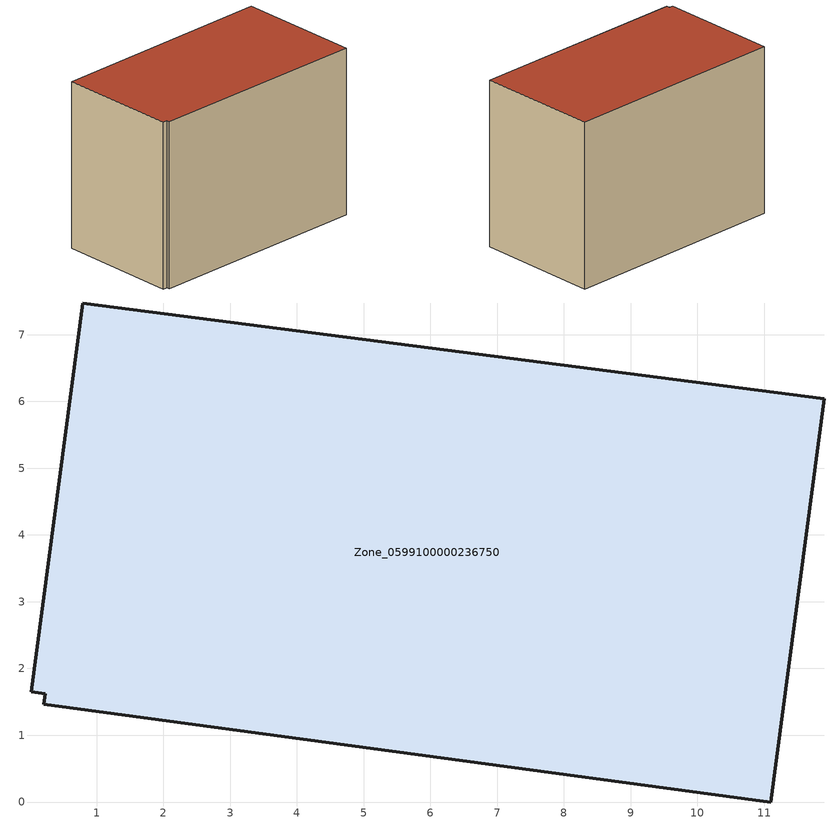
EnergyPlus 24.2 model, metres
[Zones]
Zone_0599100000236750
 floor ground (C_G): 0.2,1.46 0.23,1.62 0.02,1.65 0.79,7.47 11.9,6.04 11.1,0 z0
 wall outside (C_F): 11.1,0 11.9,6.04 0.79,7.47 0.02,1.65 0.23,1.62 0.2,1.46 11.1,0 z0:8.24
 roof outside (C_R): 0.23,1.62 0.2,1.46 11.1,0 11.9,6.04 0.79,7.47 0.02,1.65 z8.24
[BUILDING]
Pand.0599100000236750: North Axis=0; Terrain=City; Loads Convergence Tolerance Value=0.04; Temperature Convergence Tolerance Value=0.4; Solar Distribution=FullExterior; Maximum Number of Warmup Days=25; Minimum Number of Warmup Days=1
[Site:Location]
Rotterdam.The.Hague.AP_ZH_NLD Design_Conditions: Latitude=51.96; Longitude=4.45; Time Zone=1; Elevation=-4.5
[SITE:GROUNDTEMPERATURE:BUILDINGSURFACE]
18, 18, 18, 18, 18, 18, 18, 18, 18, 18, 18, 18
[MATERIAL] Thermal Absorptance=0.9; Solar Absorptance=0.7; Visible Absorptance=0.7
Name | Roughness | Thickness | Conductivity | Density | Specific Heat
G.TI.1946-1964 | MediumSmooth | 0.15 | 1 | 540 | 1210
F.TI.1946-1964 | Rough | 0.3 | 0.857143 | 1920 | 840
R.TI.1946-1964 | MediumRough | 0.2 | 0.277778 | 1500 | 1000
[CONSTRUCTION]
C_G: G.TI.1946-1964
C_F: F.TI.1946-1964
C_R: R.TI.1946-1964
[ZONE]
Zone_0599100000236750: Type=1; Multiplier=1; Ceiling Height=Autocalculate; Volume=Autocalculate; Floor Area=autocalculate; Part of Total Floor Area=Yes
[ZONEINFILTRATION:DESIGNFLOWRATE]
Infil_Zone_0599100000236750: Zone or ZoneList or Space or SpaceList=Zone_0599100000236750; Schedule=AlwaysOn; Design Flow Rate Calculation Method=Flow/Area; Flow Rate per Floor Area=0.003; Constant Term Coefficient=1; Temperature Term Coefficient=0; Velocity Term Coefficient=0; Velocity Squared Term Coefficient=0
[HVACTEMPLATE:ZONE:IDEALLOADSAIRSYSTEM]
Zone_0599100000236750: Maximum Heating Supply Air Temperature=50; Minimum Cooling Supply Air Temperature=13; Maximum Heating Supply Air Humidity Ratio=0.0156; Minimum Cooling Supply Air Humidity Ratio=0.0077; Heating Limit=NoLimit; Cooling Limit=NoLimit; Dehumidification Control Type=ConstantSensibleHeatRatio; Cooling Sensible Heat Ratio=0.7; Dehumidification Setpoint=60; Humidification Control Type=None; Humidification Setpoint=30; Outdoor Air Method=None; Outdoor Air Flow Rate per Person=0.00944; Outdoor Air Flow Rate per Zone Floor Area=0; Outdoor Air Flow Rate per Zone=0; Demand Controlled Ventilation Type=None; Outdoor Air Economizer Type=NoEconomizer; Heat Recovery Type=None; Sensible Heat Recovery Effectiveness=0.7; Latent Heat Recovery Effectiveness=0.65
[ZONECONTROL:THERMOSTAT]
ThermostatControl_Zone_0599100000236750: Zone or ZoneList=Zone_0599100000236750; Control Type Schedule=DualSetpointControlType; Control 1=Thermostat_Zone_0599100000236750; Temperature Difference Between Cutout And Setpoint=0
[THERMOSTATSETPOINT:DUALSETPOINT]
Thermostat_Zone_0599100000236750: Heating Setpoint Temperature Schedule=HeatingSetpoint_Zone_0599100000236750; Cooling Setpoint Temperature Schedule=CoolingSetpoint_Zone_0599100000236750
[SCHEDULE:COMPACT]
HeatingSetpoint_Zone_0599100000236750: Through: 12/31, For: AllDays, Until: 24:00, 21
CoolingSetpoint_Zone_0599100000236750: Through: 12/31, For: AllDays, Until: 24:00, 24
DualSetpointControlType: Through: 12/31, For: AllDays, Until: 24:00, 4
AlwaysOn: Through: 12/31, For: AllDays, Until: 24:00, 1
